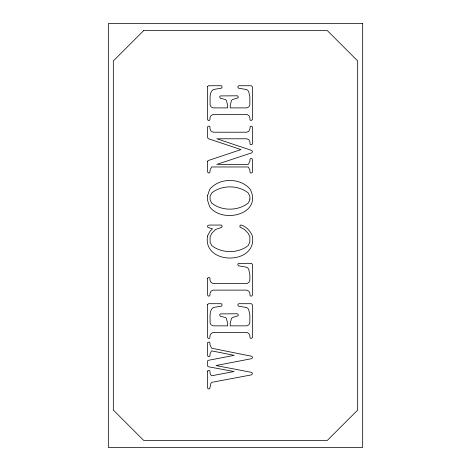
<?xml version="1.0" encoding="UTF-8"?>
<svg xmlns="http://www.w3.org/2000/svg" width="471" height="471" viewBox="0 0 471 471"><rect width="100%" height="100%" fill="white"/><g stroke="black" fill="none" stroke-linecap="round" stroke-linejoin="round"><path stroke-width="0.71" d="M207.523 86.711L207.458 119.11L208.194 120.452L209.36 120.452L209.86 119.946L210.031 117.585L211.067 115.572L213.08 114.471L246.804 114.471L248.812 115.507L249.848 117.52L250.036 119.946L251.072 120.57L252.421 119.658L252.421 86.835L251.384 85.734L238.826 85.734L237.943 86.328L237.79 87.017L238.52 88.177L246.621 89.578L247.781 90.314L248.753 91.78L249.848 96.967L249.848 104.839L248.876 106.852L246.922 107.894L230.225 107.894L230.225 105.386L231.444 100.506L232.297 99.587L238.155 97.815L238.214 96.596L237.36 95.801L220.34 95.925L219.61 96.838L220.275 98.233L225.538 99.569L226.38 100.417L227.652 105.28L227.652 107.894L213.139 107.894L211.067 106.858L210.031 104.85C210.508 99.976 208.653 92.864 213.263 89.508L221.135 88.23L221.912 87.853L221.941 86.222L221.252 85.734L208.5 85.734L207.523 86.711M207.523 304.678L207.458 337.071L208.194 338.413L209.36 338.413L209.86 337.913L210.031 335.546L211.067 333.533L213.08 332.438L246.804 332.438L248.812 333.474L249.848 335.487L250.036 337.913L251.072 338.537L252.421 337.625L252.421 304.802L251.384 303.701L238.826 303.701L237.943 304.295L237.79 304.984L238.52 306.144L246.621 307.545L247.781 308.281L248.753 309.741L249.848 314.934L249.848 322.806L248.876 324.819L246.922 325.855L230.225 325.855L230.225 323.353L231.444 318.467L232.297 317.554L238.155 315.782L238.214 314.563L237.36 313.768L220.34 313.886L219.61 314.799L220.275 316.2L225.538 317.536L226.38 318.384L227.652 323.247L227.652 325.855L213.139 325.855L211.067 324.825L210.031 322.812C210.508 317.943 208.653 310.831 213.263 307.475L221.135 306.197L221.912 305.814L221.941 304.189L221.252 303.701L208.5 303.701L207.523 304.678M207.523 278.485L207.458 294.711L208.188 296.053L209.354 296.053L209.907 295.517L210.09 293.186L211.067 291.172L213.08 290.13L246.804 290.13L248.812 291.172L249.848 293.121L250.036 295.553L250.584 296.053L251.75 296.053L252.421 295.258L252.421 264.39L251.443 263.354L239.191 263.354L238.032 263.778L237.79 264.631L238.461 265.791L246.621 267.198L247.781 267.928L248.753 269.394L249.848 274.581L249.848 280.439L248.876 282.453L246.863 283.554L213.139 283.554L211.067 282.512L210.09 280.557L209.919 278.178L209.418 277.631L208.135 277.566L207.523 278.485M207.576 371.283L207.517 387.268L207.817 388.551L208.836 388.975L209.772 388.593L210.884 383.365L211.856 382.328L251.384 374.887L252.268 374.227L252.238 372.826L251.691 372.384L216.006 365.555L251.384 358.719L252.162 358.307L252.421 356.953L251.75 356.282L211.673 348.228L210.09 345.178L209.907 342.782L209.354 342.187L208.188 342.129L207.517 342.859L207.517 355.358L208.158 356.612L209.418 356.576L209.919 356.047L210.09 353.65L211.491 350.842L234.252 355.358L208.129 360.362L207.517 361.033L207.517 365.79L208.188 366.709L234.069 371.525L211.862 375.734L211.22 375.475L210.09 373.421L209.913 370.995L209.371 370.43L207.982 370.553L207.576 371.283M207.576 161.418L207.517 171.609L208.247 172.951L209.383 172.951L209.913 172.415L210.09 170.025L211.614 166.97L248.341 166.97L249.871 170.025L250.048 172.445L250.596 172.951L251.785 172.886L252.421 172.156L252.421 159.71L251.997 158.674L251.143 158.368L250.048 159.039L249.871 161.418L248.341 164.403L216.801 164.403L251.567 152.91L252.115 152.545L252.421 151.379L251.808 150.467L216.801 138.786L246.816 138.786L248.829 139.763L249.871 141.777L250.048 144.155L250.596 144.703L251.75 144.644L252.421 143.908L252.421 127.129L251.814 126.216L250.201 126.475L249.871 129.089L248.894 131.168L246.816 132.21L213.139 132.21L211.067 131.168L210.09 129.213L209.919 126.811L209.418 126.216L208.129 126.216L207.517 127.07L207.517 137.196L208.188 138.662L240.958 149.584L208.188 160.564L207.576 161.418M207.576 235.977C202.336 265.356 257.378 265.397 252.421 236.083C250.46 230.931 246.304 226.575 240.958 224.997L240.169 225.362L239.804 226.463L240.287 227.316L244.184 229.271L248.023 233.116L249.848 236.654L249.848 242.147L248.146 245.626C238.073 253.61 221.876 253.539 211.791 245.626L210.09 242.271L210.09 236.778L211.785 233.298L215.612 229.454L221.564 227.44L222.171 226.339L221.941 225.532L221.252 225.056L209.471 225.056L207.823 225.421L207.517 226.58L208.064 227.434L212.468 228.9L209.872 231.467L207.576 235.977M207.576 195.648L207.517 200.157L209.654 206.687C221.994 224.055 262.653 214.458 250.284 189.407C240.71 177.514 219.192 177.467 209.654 189.424L207.576 195.648M249.848 199.822L248.14 203.166C237.996 211.085 221.841 211.214 211.732 203.148L210.09 199.857L210.09 196.254L211.856 192.833C221.935 184.856 238.02 184.95 248.14 192.822L249.848 196.289L249.848 199.822M143.655 30.615L113.328 60.942L113.328 410.058L143.655 440.385L327.345 440.385L357.672 410.058L357.672 60.942L327.345 30.615L143.655 30.615M362.67 23.55L108.33 23.55L108.33 447.45L362.67 447.45L362.67 23.55"/></g></svg>
